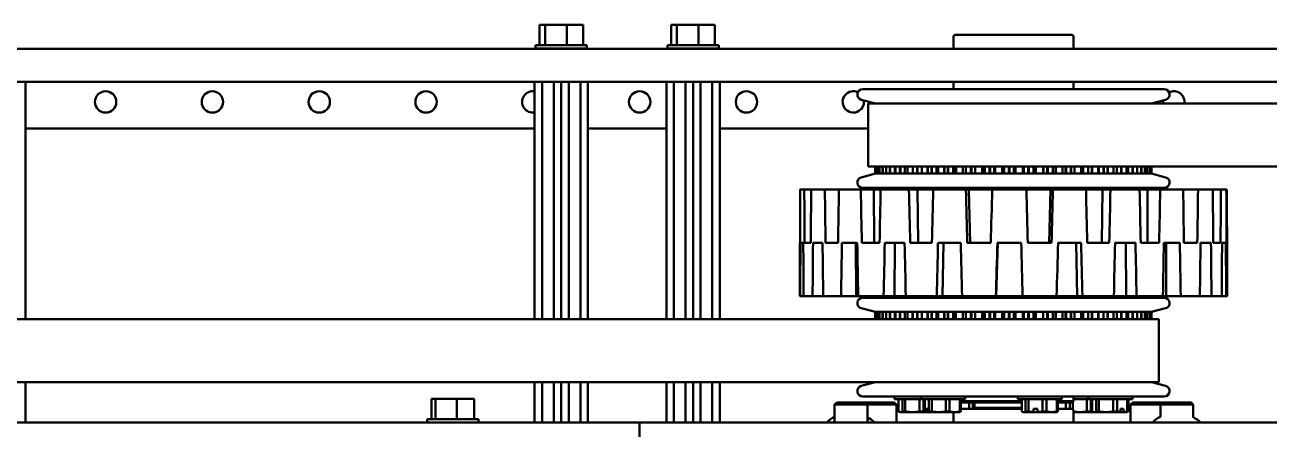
# Model space of a CAD drawing. Header units: inches. Extents: x 7.8 to 84, y 3.4 to 72.4.
# Drawn here: x 14.57 to 26.22, y 23.1 to 26.88 of the extents above; entities that cross this region are included whole.
import ezdxf

# ---------------------------------------------------------------- set-up
doc = ezdxf.new("R2010")
doc.units = ezdxf.units.IN
doc.header["$MEASUREMENT"] = 0
doc.layers.add('Visible (ANSI)', color=7, linetype='Continuous', lineweight=50)

msp = doc.modelspace()

# ---------------------------------------------------------------- linework, layer by layer
at = {"layer": 'Visible (ANSI)'}
for p, q in [((19.387, 26.881), (19.44, 26.881)), ((19.387, 26.691), (19.387, 26.881)), ((19.44, 26.881), (19.643, 26.881)), ((19.44, 26.691), (19.44, 26.881)), ((19.643, 26.881), (19.795, 26.881)), ((19.643, 26.691), (19.643, 26.881)), ((19.795, 26.691), (19.795, 26.881)), ((20.621, 26.881), (20.673, 26.881)), ((20.621, 26.691), (20.621, 26.881)), ((20.673, 26.881), (20.877, 26.881)), ((20.673, 26.691), (20.673, 26.881)), ((20.877, 26.881), (21.028, 26.881)), ((20.877, 26.691), (20.877, 26.881)), ((21.028, 26.691), (21.028, 26.881)), ((19.831, 26.691), (19.351, 26.691)), ((19.351, 26.661), (19.351, 26.691)), ((19.831, 26.661), (19.831, 26.691)), ((21.065, 26.691), (20.585, 26.691)), ((20.585, 26.661), (20.585, 26.691)), ((21.065, 26.661), (21.065, 26.691)), ((23.262, 26.656), (23.262, 26.769)), ((24.367, 26.789), (23.282, 26.789)), ((24.387, 26.656), (24.387, 26.769)), ((38.825, 26.656), (8.825, 26.656)), ((19.831, 26.661), (19.351, 26.661)), ((19.466, 26.656), (19.466, 26.661)), ((19.716, 26.656), (19.716, 26.661)), ((21.065, 26.661), (20.585, 26.661)), ((20.7, 26.656), (20.7, 26.661)), ((20.95, 26.656), (20.95, 26.661)), ((8.825, 26.349), (38.825, 26.349)), ((14.575, 24.129), (14.575, 26.349)), ((19.341, 24.129), (19.341, 26.349)), ((19.412, 24.129), (19.412, 26.349)), ((19.52, 24.129), (19.52, 26.349)), ((19.591, 24.129), (19.591, 26.349)), ((19.662, 24.129), (19.662, 26.349)), ((19.77, 24.129), (19.77, 26.349)), ((19.841, 24.129), (19.841, 26.349)), ((20.575, 24.129), (20.575, 26.349)), ((20.645, 24.129), (20.645, 26.349)), ((20.754, 24.129), (20.754, 26.349)), ((20.825, 24.129), (20.825, 26.349)), ((20.895, 24.129), (20.895, 26.349)), ((21.004, 24.129), (21.004, 26.349)), ((21.075, 24.129), (21.075, 26.349)), ((23.263, 26.349), (23.263, 26.279)), ((24.387, 26.349), (24.387, 26.279)), ((25.236, 26.279), (22.413, 26.279)), ((22.533, 26.146), (22.4, 26.181)), ((22.463, 26.146), (23.839, 26.146)), ((22.463, 25.555), (22.463, 26.146)), ((36.452, 26.146), (23.839, 26.146)), ((25.116, 26.146), (25.249, 26.181)), ((19.341, 25.911), (14.575, 25.911)), ((20.575, 25.911), (19.841, 25.911)), ((22.463, 25.911), (21.075, 25.911)), ((22.463, 25.555), (23.839, 25.555)), ((22.531, 25.555), (22.531, 25.49)), ((22.538, 25.555), (22.538, 25.49)), ((22.558, 25.555), (22.558, 25.49)), ((22.561, 25.555), (22.561, 25.49)), ((22.571, 25.555), (22.571, 25.49)), ((22.599, 25.555), (22.599, 25.49)), ((22.603, 25.555), (22.603, 25.49)), ((22.633, 25.555), (22.633, 25.49)), ((22.668, 25.555), (22.668, 25.49)), ((22.671, 25.555), (22.671, 25.49)), ((22.714, 25.555), (22.714, 25.49)), ((22.716, 25.555), (22.716, 25.49)), ((22.72, 25.555), (22.72, 25.49)), ((22.762, 25.555), (22.762, 25.49)), ((22.766, 25.555), (22.766, 25.49)), ((22.807, 25.555), (22.807, 25.49)), ((22.809, 25.555), (22.809, 25.49)), ((22.832, 25.555), (22.832, 25.49)), ((22.881, 25.555), (22.881, 25.49)), ((22.883, 25.555), (22.883, 25.49)), ((22.923, 25.555), (22.923, 25.49)), ((22.925, 25.555), (22.925, 25.49)), ((22.966, 25.555), (22.966, 25.49)), ((23.02, 25.555), (23.02, 25.49)), ((23.022, 25.555), (23.022, 25.49)), ((23.058, 25.555), (23.058, 25.49)), ((23.06, 25.555), (23.06, 25.49)), ((23.105, 25.555), (23.105, 25.49)), ((23.111, 25.555), (23.111, 25.49)), ((23.119, 25.555), (23.119, 25.49)), ((23.177, 25.555), (23.177, 25.49)), ((23.179, 25.555), (23.179, 25.49)), ((23.211, 25.555), (23.211, 25.49)), ((23.213, 25.555), (23.213, 25.49)), ((23.259, 25.555), (23.259, 25.49)), ((23.265, 25.555), (23.265, 25.49)), ((23.287, 25.555), (23.287, 25.49)), ((23.349, 25.555), (23.349, 25.49)), ((23.351, 25.555), (23.351, 25.49)), ((23.378, 25.555), (23.378, 25.49)), ((23.38, 25.555), (23.38, 25.49)), ((23.425, 25.555), (23.425, 25.49)), ((23.432, 25.555), (23.432, 25.49)), ((23.465, 25.555), (23.465, 25.49)), ((23.466, 25.555), (23.466, 25.49)), ((23.531, 25.555), (23.531, 25.49)), ((23.533, 25.555), (23.533, 25.49)), ((23.554, 25.555), (23.554, 25.49)), ((23.556, 25.555), (23.556, 25.49)), ((23.601, 25.555), (23.601, 25.49)), ((23.607, 25.555), (23.607, 25.49)), ((23.645, 25.555), (23.645, 25.49)), ((23.646, 25.555), (23.646, 25.49)), ((23.653, 25.555), (23.653, 25.49)), ((23.653, 25.555), (23.653, 25.49)), ((23.72, 25.555), (23.72, 25.49)), ((23.721, 25.555), (23.721, 25.49)), ((23.737, 25.555), (23.737, 25.49)), ((23.738, 25.555), (23.738, 25.49)), ((23.781, 25.555), (23.781, 25.49)), ((23.787, 25.555), (23.787, 25.49)), ((23.829, 25.555), (23.829, 25.49)), ((23.83, 25.555), (23.83, 25.49)), ((36.452, 25.555), (23.839, 25.555)), ((23.843, 25.555), (23.843, 25.49)), ((23.844, 25.555), (23.844, 25.49)), ((23.912, 25.555), (23.912, 25.49)), ((23.912, 25.555), (23.912, 25.49)), ((23.921, 25.555), (23.921, 25.49)), ((23.922, 25.555), (23.922, 25.49)), ((23.962, 25.555), (23.962, 25.49)), ((23.969, 25.555), (23.969, 25.49)), ((24.013, 25.555), (24.013, 25.49)), ((24.014, 25.555), (24.014, 25.49)), ((24.033, 25.555), (24.033, 25.49)), ((24.034, 25.555), (24.034, 25.49)), ((24.101, 25.555), (24.101, 25.49)), ((24.104, 25.555), (24.104, 25.49)), ((24.105, 25.555), (24.105, 25.49)), ((24.14, 25.555), (24.14, 25.49)), ((24.147, 25.555), (24.147, 25.49)), ((24.192, 25.555), (24.192, 25.49)), ((24.194, 25.555), (24.194, 25.49)), ((24.219, 25.555), (24.219, 25.49)), ((24.22, 25.555), (24.22, 25.49)), ((24.284, 25.555), (24.284, 25.49)), ((24.311, 25.555), (24.311, 25.49)), ((24.317, 25.555), (24.317, 25.49)), ((24.363, 25.555), (24.363, 25.49)), ((24.365, 25.555), (24.365, 25.49)), ((24.395, 25.555), (24.395, 25.49)), ((24.397, 25.555), (24.397, 25.49)), ((24.457, 25.555), (24.457, 25.49)), ((24.472, 25.555), (24.472, 25.49)), ((24.477, 25.555), (24.477, 25.49)), ((24.523, 25.555), (24.523, 25.49)), ((24.525, 25.555), (24.525, 25.49)), ((24.559, 25.555), (24.559, 25.49)), ((24.561, 25.555), (24.561, 25.49)), ((24.617, 25.555), (24.617, 25.49)), ((24.618, 25.555), (24.618, 25.49)), ((24.623, 25.555), (24.623, 25.49)), ((24.666, 25.555), (24.666, 25.49)), ((24.669, 25.555), (24.669, 25.49)), ((24.706, 25.555), (24.706, 25.49)), ((24.709, 25.555), (24.709, 25.49)), ((24.76, 25.555), (24.76, 25.49)), ((24.791, 25.555), (24.791, 25.49)), ((24.793, 25.555), (24.793, 25.49)), ((24.834, 25.555), (24.834, 25.49)), ((24.837, 25.555), (24.837, 25.49)), ((24.882, 25.555), (24.882, 25.49)), ((24.894, 25.555), (24.894, 25.49)), ((24.897, 25.555), (24.897, 25.49)), ((24.939, 25.555), (24.939, 25.49)), ((24.942, 25.555), (24.942, 25.49)), ((24.981, 25.555), (24.981, 25.49)), ((25.019, 25.555), (25.019, 25.49)), ((25.023, 25.555), (25.023, 25.49)), ((25.054, 25.555), (25.054, 25.49)), ((25.073, 25.555), (25.073, 25.49)), ((25.076, 25.555), (25.076, 25.49)), ((25.1, 25.555), (25.1, 25.49)), ((25.102, 25.555), (25.102, 25.49)), ((25.118, 25.555), (25.118, 25.49)), ((22.533, 25.49), (22.4, 25.454)), ((22.533, 25.49), (22.531, 25.49)), ((22.538, 25.49), (22.533, 25.49)), ((22.542, 25.49), (22.538, 25.49)), ((22.538, 25.49), (22.538, 25.49)), ((22.545, 25.49), (22.542, 25.49)), ((22.571, 25.49), (22.545, 25.49)), ((22.572, 25.49), (22.571, 25.49)), ((22.581, 25.49), (22.572, 25.49)), ((22.586, 25.49), (22.581, 25.49)), ((22.633, 25.49), (22.586, 25.49)), ((22.634, 25.49), (22.633, 25.49)), ((22.648, 25.49), (22.634, 25.49)), ((22.654, 25.49), (22.648, 25.49)), ((22.72, 25.49), (22.654, 25.49)), ((22.723, 25.49), (22.72, 25.49)), ((22.742, 25.49), (22.723, 25.49)), ((22.748, 25.49), (22.742, 25.49)), ((22.832, 25.49), (22.748, 25.49)), ((22.836, 25.49), (22.832, 25.49)), ((22.859, 25.49), (22.836, 25.49)), ((22.867, 25.49), (22.859, 25.49)), ((22.967, 25.49), (22.867, 25.49)), ((22.971, 25.49), (22.967, 25.49)), ((22.998, 25.49), (22.971, 25.49)), ((23.006, 25.49), (22.998, 25.49)), ((23.12, 25.49), (23.006, 25.49)), ((23.126, 25.49), (23.12, 25.49)), ((23.156, 25.49), (23.126, 25.49)), ((23.164, 25.49), (23.156, 25.49)), ((23.289, 25.49), (23.164, 25.49)), ((23.296, 25.49), (23.289, 25.49)), ((23.329, 25.49), (23.296, 25.49)), ((23.337, 25.49), (23.329, 25.49)), ((23.47, 25.49), (23.337, 25.49)), ((23.478, 25.49), (23.47, 25.49)), ((23.512, 25.49), (23.478, 25.49)), ((23.521, 25.49), (23.512, 25.49)), ((23.659, 25.49), (23.521, 25.49)), ((23.667, 25.49), (23.659, 25.49)), ((23.703, 25.49), (23.667, 25.49)), ((23.711, 25.49), (23.703, 25.49)), ((23.852, 25.49), (23.711, 25.49)), ((23.86, 25.49), (23.852, 25.49)), ((23.896, 25.49), (23.86, 25.49)), ((23.904, 25.49), (23.896, 25.49)), ((24.044, 25.49), (23.904, 25.49)), ((24.053, 25.49), (24.044, 25.49)), ((24.088, 25.49), (24.053, 25.49)), ((24.095, 25.49), (24.088, 25.49)), ((24.231, 25.49), (24.095, 25.49)), ((24.24, 25.49), (24.231, 25.49)), ((24.274, 25.49), (24.24, 25.49)), ((24.281, 25.49), (24.274, 25.49)), ((24.41, 25.49), (24.281, 25.49)), ((24.418, 25.49), (24.41, 25.49)), ((24.449, 25.49), (24.418, 25.49)), ((24.456, 25.49), (24.449, 25.49)), ((24.575, 25.49), (24.456, 25.49)), ((24.583, 25.49), (24.575, 25.49)), ((24.611, 25.49), (24.583, 25.49)), ((24.616, 25.49), (24.611, 25.49)), ((24.723, 25.49), (24.616, 25.49)), ((24.73, 25.49), (24.723, 25.49)), ((24.756, 25.49), (24.73, 25.49)), ((24.76, 25.49), (24.756, 25.49)), ((24.851, 25.49), (24.76, 25.49)), ((24.858, 25.49), (24.851, 25.49)), ((24.879, 25.49), (24.858, 25.49)), ((24.882, 25.49), (24.879, 25.49)), ((24.956, 25.49), (24.882, 25.49)), ((24.962, 25.49), (24.956, 25.49)), ((24.979, 25.49), (24.962, 25.49)), ((24.981, 25.49), (24.979, 25.49)), ((25.036, 25.49), (24.981, 25.49)), ((25.041, 25.49), (25.036, 25.49)), ((25.053, 25.49), (25.041, 25.49)), ((25.054, 25.49), (25.053, 25.49)), ((25.089, 25.49), (25.054, 25.49)), ((25.093, 25.49), (25.089, 25.49)), ((25.1, 25.49), (25.093, 25.49)), ((25.114, 25.49), (25.1, 25.49)), ((25.1, 25.49), (25.1, 25.49)), ((25.117, 25.49), (25.114, 25.49)), ((25.116, 25.49), (25.249, 25.454)), ((25.118, 25.49), (25.117, 25.49)), ((25.118, 25.49), (25.118, 25.49)), ((21.866, 25.342), (21.826, 25.342)), ((21.866, 25.342), (21.931, 25.342)), ((22.059, 25.342), (21.931, 25.342)), ((22.059, 25.342), (22.19, 25.342)), ((22.395, 25.342), (22.19, 25.342)), ((22.395, 25.342), (22.518, 25.342)), ((22.413, 25.356), (25.236, 25.356)), ((22.518, 25.342), (22.581, 25.342)), ((22.518, 25.342), (22.519, 24.842)), ((22.847, 25.342), (22.581, 25.342)), ((22.847, 25.342), (22.927, 25.342)), ((22.927, 25.342), (23.072, 25.342)), ((22.927, 25.342), (22.933, 24.842)), ((23.378, 25.342), (23.072, 25.342)), ((23.378, 25.342), (23.408, 25.342)), ((23.408, 25.342), (23.625, 25.342)), ((23.408, 25.342), (23.419, 24.842)), ((23.545, 25.342), (23.545, 25.356)), ((23.623, 25.342), (23.623, 25.356)), ((23.945, 25.342), (23.625, 25.342)), ((23.903, 25.342), (23.903, 25.356)), ((23.945, 25.342), (24.171, 25.342)), ((24.104, 25.342), (24.104, 25.356)), ((24.171, 25.342), (24.16, 24.842)), ((24.171, 25.342), (24.194, 25.342)), ((24.503, 25.342), (24.194, 25.342)), ((24.503, 25.342), (24.659, 25.342)), ((24.659, 25.342), (24.653, 24.842)), ((24.659, 25.342), (24.732, 25.342)), ((25.006, 25.342), (24.732, 25.342)), ((25.006, 25.342), (25.08, 25.342)), ((25.08, 25.342), (25.079, 24.842)), ((25.08, 25.342), (25.198, 25.342)), ((25.412, 25.342), (25.198, 25.342)), ((25.412, 25.342), (25.552, 25.342)), ((25.691, 25.342), (25.552, 25.342)), ((25.691, 25.342), (25.766, 25.342)), ((25.818, 25.342), (25.766, 25.342)), ((25.818, 25.342), (25.823, 25.342)), ((21.826, 24.842), (21.825, 24.842)), ((21.825, 24.342), (21.825, 24.842)), ((21.829, 24.842), (21.857, 24.842)), ((21.927, 24.842), (21.868, 24.842)), ((21.948, 24.842), (22.037, 24.842)), ((22.182, 24.842), (22.065, 24.842)), ((22.218, 24.842), (22.361, 24.842)), ((22.352, 24.342), (22.35, 24.842)), ((22.57, 24.842), (22.404, 24.842)), ((22.619, 24.842), (22.805, 24.842)), ((22.711, 24.342), (22.714, 24.842)), ((23.06, 24.842), (22.858, 24.842)), ((23.118, 24.842), (23.331, 24.842)), ((23.16, 24.342), (23.169, 24.842)), ((23.612, 24.842), (23.391, 24.842)), ((23.664, 24.342), (23.677, 24.842)), ((23.673, 24.842), (23.897, 24.842)), ((24.181, 24.842), (23.959, 24.842)), ((24.241, 24.842), (24.457, 24.842)), ((24.421, 24.342), (24.412, 24.842)), ((24.721, 24.842), (24.515, 24.842)), ((24.775, 24.842), (24.966, 24.842)), ((24.881, 24.342), (24.876, 24.842)), ((25.188, 24.842), (25.016, 24.842)), ((25.233, 24.842), (25.382, 24.842)), ((25.254, 24.342), (25.255, 24.842)), ((25.545, 24.842), (25.42, 24.842)), ((25.576, 24.842), (25.673, 24.842)), ((25.763, 24.842), (25.695, 24.842)), ((25.777, 24.842), (25.813, 24.842)), ((25.825, 24.842), (25.819, 24.842)), ((25.825, 24.342), (25.825, 24.842)), ((21.828, 24.342), (21.825, 24.342)), ((21.859, 24.342), (21.828, 24.342)), ((21.943, 24.342), (21.859, 24.342)), ((22.042, 24.342), (21.943, 24.342)), ((22.211, 24.342), (22.042, 24.342)), ((22.352, 24.342), (22.211, 24.342)), ((22.37, 24.342), (22.352, 24.342)), ((22.609, 24.342), (22.37, 24.342)), ((22.533, 24.195), (22.4, 24.23)), ((25.236, 24.328), (22.413, 24.328)), ((22.711, 24.342), (22.609, 24.342)), ((22.816, 24.342), (22.711, 24.342)), ((23.105, 24.342), (22.816, 24.342)), ((22.834, 24.328), (22.833, 24.342)), ((22.986, 24.328), (22.986, 24.342)), ((23.16, 24.342), (23.105, 24.342)), ((23.344, 24.342), (23.16, 24.342)), ((23.66, 24.342), (23.344, 24.342)), ((23.664, 24.342), (23.66, 24.342)), ((23.91, 24.342), (23.664, 24.342)), ((24.228, 24.342), (23.91, 24.342)), ((24.421, 24.342), (24.228, 24.342)), ((24.47, 24.342), (24.421, 24.342)), ((24.764, 24.342), (24.47, 24.342)), ((24.881, 24.342), (24.764, 24.342)), ((24.977, 24.342), (24.881, 24.342)), ((25.223, 24.342), (24.977, 24.342)), ((25.116, 24.195), (25.249, 24.23)), ((25.254, 24.342), (25.223, 24.342)), ((25.391, 24.342), (25.254, 24.342)), ((25.569, 24.342), (25.391, 24.342)), ((25.678, 24.342), (25.569, 24.342)), ((25.774, 24.342), (25.678, 24.342)), ((25.815, 24.342), (25.774, 24.342)), ((25.825, 24.342), (25.815, 24.342)), ((11.197, 24.129), (23.81, 24.129)), ((22.531, 24.195), (22.533, 24.195)), ((22.531, 24.129), (22.531, 24.195)), ((22.533, 24.195), (22.538, 24.195)), ((22.538, 24.195), (22.538, 24.195)), ((22.538, 24.195), (22.542, 24.195)), ((22.538, 24.129), (22.538, 24.195)), ((22.542, 24.195), (22.545, 24.195)), ((22.545, 24.195), (22.571, 24.195)), ((22.558, 24.129), (22.558, 24.195)), ((22.561, 24.129), (22.561, 24.195)), ((22.571, 24.195), (22.572, 24.195)), ((22.571, 24.129), (22.571, 24.195)), ((22.572, 24.195), (22.581, 24.195)), ((22.581, 24.195), (22.586, 24.195)), ((22.586, 24.195), (22.633, 24.195)), ((22.599, 24.129), (22.599, 24.195)), ((22.603, 24.129), (22.603, 24.195)), ((22.633, 24.195), (22.634, 24.195)), ((22.633, 24.129), (22.633, 24.195)), ((22.634, 24.195), (22.648, 24.195)), ((22.648, 24.195), (22.654, 24.195)), ((22.654, 24.195), (22.72, 24.195)), ((22.668, 24.129), (22.668, 24.195)), ((22.671, 24.129), (22.671, 24.195)), ((22.714, 24.129), (22.714, 24.195)), ((22.716, 24.129), (22.716, 24.195)), ((22.72, 24.195), (22.722, 24.195)), ((22.72, 24.129), (22.72, 24.195)), ((22.722, 24.195), (22.742, 24.195)), ((22.742, 24.195), (22.748, 24.195)), ((22.748, 24.195), (22.832, 24.195)), ((22.762, 24.129), (22.762, 24.195)), ((22.765, 24.129), (22.765, 24.195)), ((22.807, 24.129), (22.807, 24.195)), ((22.809, 24.129), (22.809, 24.195)), ((22.832, 24.195), (22.836, 24.195)), ((22.832, 24.129), (22.832, 24.195)), ((22.836, 24.195), (22.859, 24.195)), ((22.859, 24.195), (22.866, 24.195)), ((22.866, 24.195), (22.967, 24.195)), ((22.88, 24.129), (22.88, 24.195)), ((22.883, 24.129), (22.883, 24.195)), ((22.922, 24.129), (22.922, 24.195)), ((22.925, 24.129), (22.925, 24.195)), ((22.966, 24.129), (22.966, 24.195)), ((22.967, 24.195), (22.971, 24.195)), ((22.971, 24.195), (22.998, 24.195)), ((22.998, 24.195), (23.006, 24.195)), ((23.006, 24.195), (23.12, 24.195)), ((23.02, 24.129), (23.02, 24.195)), ((23.022, 24.129), (23.022, 24.195)), ((23.058, 24.129), (23.058, 24.195)), ((23.06, 24.129), (23.06, 24.195)), ((23.105, 24.129), (23.105, 24.195)), ((23.11, 24.129), (23.11, 24.195)), ((23.119, 24.129), (23.119, 24.195)), ((23.12, 24.195), (23.126, 24.195)), ((23.126, 24.195), (23.156, 24.195)), ((23.156, 24.195), (23.164, 24.195)), ((23.164, 24.195), (23.289, 24.195)), ((23.177, 24.129), (23.177, 24.195)), ((23.179, 24.129), (23.179, 24.195)), ((23.211, 24.129), (23.211, 24.195)), ((23.213, 24.129), (23.213, 24.195)), ((23.259, 24.129), (23.259, 24.195)), ((23.265, 24.129), (23.265, 24.195)), ((23.286, 24.129), (23.286, 24.195)), ((23.289, 24.195), (23.296, 24.195)), ((23.296, 24.195), (23.328, 24.195)), ((23.328, 24.195), (23.337, 24.195)), ((23.337, 24.195), (23.47, 24.195)), ((23.349, 24.129), (23.349, 24.195)), ((23.351, 24.129), (23.351, 24.195)), ((23.377, 24.129), (23.377, 24.195)), ((23.379, 24.129), (23.379, 24.195)), ((23.425, 24.129), (23.425, 24.195)), ((23.431, 24.129), (23.431, 24.195)), ((23.465, 24.129), (23.465, 24.195)), ((23.466, 24.129), (23.466, 24.195)), ((23.47, 24.195), (23.478, 24.195)), ((23.478, 24.195), (23.512, 24.195)), ((23.512, 24.195), (23.521, 24.195)), ((23.521, 24.195), (23.659, 24.195)), ((23.531, 24.129), (23.531, 24.195)), ((23.532, 24.129), (23.532, 24.195)), ((23.554, 24.129), (23.554, 24.195)), ((23.556, 24.129), (23.556, 24.195)), ((23.6, 24.129), (23.6, 24.195)), ((23.607, 24.129), (23.607, 24.195)), ((23.645, 24.129), (23.645, 24.195)), ((23.646, 24.129), (23.646, 24.195)), ((23.653, 24.129), (23.653, 24.195)), ((23.653, 24.129), (23.653, 24.195)), ((23.659, 24.195), (23.667, 24.195)), ((23.667, 24.195), (23.703, 24.195)), ((23.703, 24.195), (23.711, 24.195)), ((23.711, 24.195), (23.852, 24.195)), ((23.72, 24.129), (23.72, 24.195)), ((23.721, 24.129), (23.721, 24.195)), ((23.736, 24.129), (23.736, 24.195)), ((23.738, 24.129), (23.738, 24.195)), ((23.781, 24.129), (23.781, 24.195)), ((23.787, 24.129), (23.787, 24.195)), ((25.186, 24.129), (23.81, 24.129)), ((23.829, 24.129), (23.829, 24.195)), ((23.83, 24.129), (23.83, 24.195)), ((23.843, 24.129), (23.843, 24.195)), ((23.844, 24.129), (23.844, 24.195)), ((23.852, 24.195), (23.86, 24.195)), ((23.86, 24.195), (23.896, 24.195)), ((23.896, 24.195), (23.904, 24.195)), ((23.904, 24.195), (24.044, 24.195)), ((23.911, 24.129), (23.911, 24.195)), ((23.912, 24.129), (23.912, 24.195)), ((23.921, 24.129), (23.921, 24.195)), ((23.922, 24.129), (23.922, 24.195)), ((23.962, 24.129), (23.962, 24.195)), ((23.969, 24.129), (23.969, 24.195)), ((24.012, 24.129), (24.012, 24.195)), ((24.014, 24.129), (24.014, 24.195)), ((24.033, 24.129), (24.033, 24.195)), ((24.034, 24.129), (24.034, 24.195)), ((24.044, 24.195), (24.053, 24.195)), ((24.053, 24.195), (24.088, 24.195)), ((24.088, 24.195), (24.095, 24.195)), ((24.095, 24.195), (24.231, 24.195)), ((24.101, 24.129), (24.101, 24.195)), ((24.103, 24.129), (24.103, 24.195)), ((24.104, 24.129), (24.104, 24.195)), ((24.14, 24.129), (24.14, 24.195)), ((24.147, 24.129), (24.147, 24.195)), ((24.192, 24.129), (24.192, 24.195)), ((24.194, 24.129), (24.194, 24.195)), ((24.218, 24.129), (24.218, 24.195)), ((24.22, 24.129), (24.22, 24.195)), ((24.231, 24.195), (24.24, 24.195)), ((24.24, 24.195), (24.273, 24.195)), ((24.273, 24.195), (24.28, 24.195)), ((24.28, 24.195), (24.409, 24.195)), ((24.284, 24.129), (24.284, 24.195)), ((24.311, 24.129), (24.311, 24.195)), ((24.317, 24.129), (24.317, 24.195)), ((24.363, 24.129), (24.363, 24.195)), ((24.365, 24.129), (24.365, 24.195)), ((24.395, 24.129), (24.395, 24.195)), ((24.397, 24.129), (24.397, 24.195)), ((24.409, 24.195), (24.418, 24.195)), ((24.418, 24.195), (24.449, 24.195)), ((24.449, 24.195), (24.455, 24.195)), ((24.455, 24.195), (24.574, 24.195)), ((24.457, 24.129), (24.457, 24.195)), ((24.472, 24.129), (24.472, 24.195)), ((24.477, 24.129), (24.477, 24.195)), ((24.523, 24.129), (24.523, 24.195)), ((24.525, 24.129), (24.525, 24.195)), ((24.559, 24.129), (24.559, 24.195)), ((24.561, 24.129), (24.561, 24.195)), ((24.574, 24.195), (24.583, 24.195)), ((24.583, 24.195), (24.611, 24.195)), ((24.611, 24.195), (24.616, 24.195)), ((24.616, 24.195), (24.723, 24.195)), ((24.617, 24.129), (24.617, 24.195)), ((24.617, 24.129), (24.617, 24.195)), ((24.622, 24.129), (24.622, 24.195)), ((24.666, 24.129), (24.666, 24.195)), ((24.668, 24.129), (24.668, 24.195)), ((24.706, 24.129), (24.706, 24.195)), ((24.709, 24.129), (24.709, 24.195)), ((24.723, 24.195), (24.73, 24.195)), ((24.73, 24.195), (24.755, 24.195)), ((24.755, 24.195), (24.759, 24.195)), ((24.759, 24.195), (24.851, 24.195)), ((24.76, 24.129), (24.76, 24.195)), ((24.791, 24.129), (24.791, 24.195)), ((24.793, 24.129), (24.793, 24.195)), ((24.834, 24.129), (24.834, 24.195)), ((24.837, 24.129), (24.837, 24.195)), ((24.851, 24.195), (24.858, 24.195)), ((24.858, 24.195), (24.879, 24.195)), ((24.879, 24.195), (24.882, 24.195)), ((24.882, 24.195), (24.956, 24.195)), ((24.882, 24.129), (24.882, 24.195)), ((24.894, 24.129), (24.894, 24.195)), ((24.897, 24.129), (24.897, 24.195)), ((24.939, 24.129), (24.939, 24.195)), ((24.942, 24.129), (24.942, 24.195)), ((24.956, 24.195), (24.962, 24.195)), ((24.962, 24.195), (24.979, 24.195)), ((24.979, 24.195), (24.981, 24.195)), ((24.981, 24.195), (25.036, 24.195)), ((24.981, 24.129), (24.981, 24.195)), ((25.019, 24.129), (25.019, 24.195)), ((25.023, 24.129), (25.023, 24.195)), ((25.036, 24.195), (25.041, 24.195)), ((25.041, 24.195), (25.053, 24.195)), ((25.053, 24.195), (25.054, 24.195)), ((25.054, 24.195), (25.089, 24.195)), ((25.054, 24.129), (25.054, 24.195)), ((25.073, 24.129), (25.073, 24.195)), ((25.076, 24.129), (25.076, 24.195)), ((25.089, 24.195), (25.093, 24.195)), ((25.093, 24.195), (25.1, 24.195)), ((25.1, 24.195), (25.114, 24.195)), ((25.1, 24.195), (25.1, 24.195)), ((25.1, 24.129), (25.1, 24.195)), ((25.102, 24.129), (25.102, 24.195)), ((25.114, 24.195), (25.117, 24.195)), ((25.117, 24.195), (25.118, 24.195)), ((25.118, 24.195), (25.118, 24.195)), ((25.118, 24.129), (25.118, 24.195)), ((25.186, 24.129), (25.186, 23.539)), ((11.695, 23.539), (23.81, 23.539)), ((14.575, 23.161), (14.575, 23.539)), ((19.341, 23.161), (19.341, 23.539)), ((19.412, 23.161), (19.412, 23.539)), ((19.52, 23.161), (19.52, 23.539)), ((19.591, 23.161), (19.591, 23.539)), ((19.662, 23.161), (19.662, 23.539)), ((19.77, 23.161), (19.77, 23.539)), ((19.841, 23.161), (19.841, 23.539)), ((20.575, 23.161), (20.575, 23.539)), ((20.645, 23.161), (20.645, 23.539)), ((20.754, 23.161), (20.754, 23.539)), ((20.825, 23.161), (20.825, 23.539)), ((20.895, 23.161), (20.895, 23.539)), ((21.004, 23.161), (21.004, 23.539)), ((21.075, 23.161), (21.075, 23.539)), ((22.533, 23.539), (22.4, 23.503)), ((25.186, 23.539), (23.81, 23.539)), ((25.116, 23.539), (25.249, 23.503)), ((18.375, 23.381), (18.414, 23.381)), ((18.375, 23.191), (18.375, 23.381)), ((18.414, 23.381), (18.614, 23.381)), ((18.414, 23.191), (18.414, 23.381)), ((18.614, 23.381), (18.775, 23.381)), ((18.614, 23.191), (18.614, 23.381)), ((18.775, 23.191), (18.775, 23.381)), ((22.17, 23.349), (22.15, 23.329)), ((22.15, 23.329), (22.458, 23.329)), ((22.15, 23.161), (22.15, 23.329)), ((22.438, 23.349), (22.17, 23.349)), ((22.413, 23.405), (25.236, 23.405)), ((22.438, 23.349), (22.458, 23.329)), ((22.441, 23.349), (22.439, 23.348)), ((22.709, 23.349), (22.441, 23.349)), ((22.458, 23.161), (22.458, 23.329)), ((22.458, 23.329), (22.729, 23.329)), ((22.709, 23.349), (22.729, 23.329)), ((22.711, 23.378), (22.711, 23.405)), ((22.957, 23.378), (22.711, 23.378)), ((22.729, 23.161), (22.729, 23.329)), ((22.749, 23.378), (22.749, 23.264)), ((22.785, 23.264), (22.785, 23.378)), ((22.812, 23.378), (22.812, 23.264)), ((22.944, 23.264), (22.944, 23.378)), ((22.957, 23.378), (22.957, 23.405)), ((23.371, 23.378), (22.957, 23.378)), ((22.981, 23.378), (22.981, 23.264)), ((22.996, 23.378), (22.996, 23.264)), ((23.031, 23.264), (23.031, 23.378)), ((23.059, 23.378), (23.059, 23.264)), ((23.19, 23.264), (23.19, 23.378)), ((23.227, 23.378), (23.227, 23.264)), ((23.323, 23.264), (23.323, 23.378)), ((23.333, 23.378), (23.333, 23.264)), ((23.902, 23.359), (23.333, 23.359)), ((23.333, 23.349), (23.902, 23.349)), ((23.371, 23.378), (23.371, 23.405)), ((23.41, 23.349), (23.41, 23.289)), ((23.445, 23.289), (23.445, 23.349)), ((23.461, 23.299), (23.461, 23.349)), ((23.902, 23.299), (23.461, 23.299)), ((23.471, 23.289), (23.461, 23.299)), ((23.864, 23.378), (23.864, 23.405)), ((24.278, 23.378), (23.864, 23.378)), ((23.902, 23.378), (23.902, 23.264)), ((23.938, 23.264), (23.938, 23.378)), ((23.965, 23.378), (23.965, 23.264)), ((24.097, 23.264), (24.097, 23.378)), ((24.134, 23.378), (24.134, 23.264)), ((24.23, 23.264), (24.23, 23.378)), ((24.24, 23.378), (24.24, 23.264)), ((24.387, 23.359), (24.24, 23.359)), ((24.24, 23.349), (24.377, 23.349)), ((24.278, 23.378), (24.278, 23.405)), ((24.316, 23.349), (24.316, 23.289)), ((24.352, 23.289), (24.352, 23.349)), ((24.377, 23.349), (24.387, 23.359)), ((24.379, 23.351), (24.379, 23.285)), ((24.387, 23.405), (24.387, 23.359)), ((24.524, 23.378), (24.387, 23.378)), ((24.511, 23.264), (24.511, 23.378)), ((24.524, 23.378), (24.524, 23.405)), ((24.938, 23.378), (24.524, 23.378)), ((24.548, 23.378), (24.548, 23.264)), ((24.562, 23.378), (24.562, 23.264)), ((24.598, 23.264), (24.598, 23.378)), ((24.625, 23.378), (24.625, 23.264)), ((24.757, 23.264), (24.757, 23.378)), ((24.794, 23.378), (24.794, 23.264)), ((24.89, 23.264), (24.89, 23.378)), ((24.9, 23.378), (24.9, 23.264)), ((24.941, 23.349), (24.921, 23.329)), ((24.921, 23.329), (25.2, 23.329)), ((24.921, 23.161), (24.921, 23.329)), ((24.938, 23.378), (24.938, 23.405)), ((25.209, 23.349), (24.941, 23.349)), ((25.22, 23.349), (25.2, 23.329)), ((25.2, 23.329), (25.508, 23.329)), ((25.2, 23.214), (25.2, 23.329)), ((25.209, 23.349), (25.214, 23.344)), ((25.488, 23.349), (25.22, 23.349)), ((25.488, 23.349), (25.508, 23.329)), ((25.508, 23.209), (25.508, 23.329)), ((18.815, 23.191), (18.335, 23.191)), ((18.335, 23.161), (18.335, 23.191)), ((18.815, 23.161), (18.815, 23.191)), ((22.762, 23.258), (22.756, 23.26)), ((22.767, 23.258), (22.762, 23.258)), ((22.878, 23.258), (22.767, 23.258)), ((22.812, 23.264), (22.785, 23.264)), ((23.008, 23.258), (22.878, 23.258)), ((22.981, 23.264), (22.944, 23.264)), ((23.008, 23.258), (23.002, 23.26)), ((23.008, 23.288), (23.008, 23.258)), ((23.019, 23.288), (23.008, 23.288)), ((23.01, 23.258), (23.008, 23.258)), ((23.01, 23.258), (23.008, 23.258)), ((23.01, 23.258), (23.02, 23.258)), ((23.019, 23.288), (23.019, 23.258)), ((23.019, 23.258), (23.02, 23.258)), ((23.124, 23.258), (23.02, 23.258)), ((23.059, 23.264), (23.031, 23.264)), ((23.275, 23.258), (23.124, 23.258)), ((23.227, 23.264), (23.19, 23.264)), ((23.262, 23.161), (23.262, 23.258)), ((23.321, 23.258), (23.275, 23.258)), ((23.321, 23.258), (23.326, 23.26)), ((23.333, 23.264), (23.323, 23.264)), ((23.902, 23.289), (23.333, 23.289)), ((23.915, 23.258), (23.909, 23.26)), ((23.92, 23.258), (23.915, 23.258)), ((24.012, 23.258), (23.92, 23.258)), ((23.965, 23.264), (23.938, 23.264)), ((24.012, 23.288), (24.012, 23.258)), ((24.05, 23.288), (24.012, 23.288)), ((24.012, 23.258), (24.05, 23.258)), ((24.012, 23.258), (24.012, 23.258)), ((24.05, 23.288), (24.05, 23.258)), ((24.182, 23.258), (24.05, 23.258)), ((24.05, 23.258), (24.05, 23.258)), ((24.134, 23.264), (24.097, 23.264)), ((24.227, 23.258), (24.182, 23.258)), ((24.227, 23.258), (24.233, 23.26)), ((24.24, 23.264), (24.23, 23.264)), ((24.367, 23.289), (24.24, 23.289)), ((24.387, 23.161), (24.387, 23.269)), ((24.445, 23.258), (24.387, 23.258)), ((24.575, 23.258), (24.445, 23.258)), ((24.548, 23.264), (24.511, 23.264)), ((24.575, 23.258), (24.569, 23.26)), ((24.58, 23.258), (24.575, 23.258)), ((24.691, 23.258), (24.58, 23.258)), ((24.625, 23.264), (24.598, 23.264)), ((24.827, 23.258), (24.691, 23.258)), ((24.794, 23.264), (24.757, 23.264)), ((24.827, 23.258), (24.855, 23.258)), ((24.827, 23.258), (24.828, 23.258)), ((24.828, 23.288), (24.828, 23.258)), ((24.856, 23.288), (24.828, 23.288)), ((24.887, 23.258), (24.855, 23.258)), ((24.856, 23.258), (24.855, 23.258)), ((24.856, 23.288), (24.856, 23.258)), ((24.887, 23.258), (24.893, 23.26)), ((24.9, 23.264), (24.89, 23.264)), ((20.325, 23.161), (9.595, 23.161)), ((20.325, 23.161), (20.761, 23.161)), ((20.325, 23.161), (20.325, 22.974)), ((20.761, 23.161), (20.862, 23.161)), ((20.862, 23.161), (21.514, 23.161)), ((21.615, 23.161), (21.514, 23.161)), ((26.034, 23.161), (21.615, 23.161)), ((26.034, 23.161), (26.135, 23.161)), ((26.787, 23.161), (26.135, 23.161))]:
    msp.add_line(p, q, dxfattribs=at)
for centre in [(15.325, 26.161), (16.325, 26.161), (17.325, 26.161), (18.325, 26.161), (20.325, 26.161), (21.325, 26.161)]:
    msp.add_circle(centre, 0.1, dxfattribs=at)
for centre, radius, start, end in [((23.282, 26.769), 0.02, 90, 180), ((24.367, 26.769), 0.02, 0, 90), ((19.325, 26.161), 0.1, 80.3638, 279.6362), ((22.325, 26.161), 0.1, 63.9782, 7.7421), ((22.413, 26.229), 0.05, 90, 255), ((25.236, 26.229), 0.05, 285, 90), ((25.325, 26.161), 0.1, 350.8511, 116.0466), ((25.325, 26.161), 0.1, 172.2502, 189.1489), ((22.413, 25.406), 0.05, 105, 270), ((25.236, 25.406), 0.05, 270, 75), ((22.413, 24.278), 0.05, 90, 255), ((22.709, 24.311), 0.0312, 34.3527, 90), ((24.941, 24.311), 0.0312, 90, 145.6473), ((25.236, 24.278), 0.05, 285, 90), ((22.413, 23.455), 0.05, 105, 270), ((25.236, 23.455), 0.05, 270, 75), ((22.3, 22.921), 0.329, 117.0227, 132.9041), ((22.3, 22.921), 0.329, 47.0959, 61.1874), ((24.367, 23.269), 0.02, 0, 90), ((25.35, 22.921), 0.329, 117.0232, 132.9041), ((25.35, 22.921), 0.329, 47.0959, 61.1879)]:
    msp.add_arc(centre, radius, start, end, dxfattribs=at)
for centre, major_axis, ratio, start_param, end_param in [((23.825, 20.568), (-0.04, 76.378), 0.026181, 1.508241, 1.514799), ((23.825, 20.569), (-0.526, 76.377), 0.025265, 1.508082, 1.51464), ((23.824, 20.569), (0.526, 76.376), 0.025264, 1.50843, 1.514988), ((23.825, 20.568), (-1.048, 76.378), 0.0223, 1.507949, 1.514507), ((23.825, 20.569), (1.048, 76.377), 0.0223, 1.508562, 1.51512), ((23.825, 20.568), (-1.486, 76.379), 0.017529, 1.507913, 1.514471), ((23.825, 20.568), (1.486, 76.38), 0.01753, 1.508594, 1.515152), ((23.824, 20.569), (-1.803, 76.375), 0.01134, 1.507989, 1.514547), ((23.825, 20.569), (1.803, 76.376), 0.01134, 1.508524, 1.515082), ((23.825, 20.569), (-1.974, 76.375), 0.004235, 1.508148, 1.514706), ((23.825, 20.569), (1.974, 76.376), 0.004235, 1.508365, 1.514923), ((23.825, 20.568), (-1.985, 76.379), 0.003212, 4.76829, 4.774848), ((23.825, 20.568), (1.985, 76.38), 0.003212, 4.768458, 4.775015), ((23.825, 20.569), (-1.835, 76.376), 0.0104, 4.768121, 4.774679), ((23.825, 20.569), (1.835, 76.373), 0.010399, 4.768619, 4.775177), ((23.824, 20.568), (-1.538, 76.382), 0.016748, 4.768038, 4.774596), ((23.825, 20.568), (1.538, 76.378), 0.016747, 4.768709, 4.775267), ((23.825, 20.569), (-1.115, 76.374), 0.02174, 4.768052, 4.77461), ((23.825, 20.569), (1.115, 76.377), 0.021741, 4.768689, 4.775247), ((23.824, 20.568), (-0.602, 76.379), 0.024974, 4.768177, 4.774735), ((23.825, 20.569), (0.602, 76.375), 0.024973, 4.768567, 4.775125), ((23.824, 20.568), (-0.04, 76.378), 0.026181, 4.768359, 4.774917), ((23.825, 20.569), (0.04, 76.376), 0.026181, 4.768385, 4.774943), ((23.825, 29.116), (0.246, 76.376), 0.025987, 1.626862, 1.63342), ((23.825, 29.116), (-0.246, 76.378), 0.025988, 1.626697, 1.633254), ((23.825, 29.116), (0.795, 76.376), 0.024027, 1.627029, 1.633587), ((23.825, 29.116), (-0.795, 76.378), 0.024027, 1.62653, 1.633088), ((23.825, 29.116), (1.28, 76.377), 0.020119, 1.627117, 1.633675), ((23.825, 29.116), (-1.28, 76.379), 0.020119, 1.626443, 1.633001), ((23.825, 29.116), (1.661, 76.376), 0.014582, 1.627096, 1.633654), ((23.825, 29.116), (-1.661, 76.378), 0.014583, 1.626463, 1.63302), ((23.825, 29.116), (1.908, 76.376), 0.007867, 1.626975, 1.633533), ((23.825, 29.116), (-1.908, 76.379), 0.007867, 1.626584, 1.633142), ((23.825, 29.116), (2, 76.376), 0.000517, 1.626792, 1.63335), ((23.825, 29.115), (-2, 76.375), 0.000517, 1.626764, 1.633322), ((23.825, 29.115), (1.93, 76.375), 0.006875, 4.650023, 4.656581), ((23.825, 29.115), (-1.93, 76.375), 0.006875, 4.649676, 4.656234), ((23.825, 29.115), (1.704, 76.373), 0.013712, 4.650157, 4.656715), ((23.825, 29.116), (-1.704, 76.376), 0.013713, 4.649543, 4.656101), ((23.825, 29.115), (1.34, 76.374), 0.019441, 4.650191, 4.656749), ((23.824, 29.116), (-1.34, 76.38), 0.019442, 4.649505, 4.656063), ((23.825, 29.116), (0.867, 76.376), 0.023597, 4.650117, 4.656675), ((23.825, 29.116), (-0.867, 76.377), 0.023597, 4.64958, 4.656139), ((23.825, 29.116), (0.324, 76.377), 0.02584, 4.649958, 4.656516), ((23.825, 29.116), (-0.324, 76.377), 0.02584, 4.649738, 4.656296)]:
    msp.add_ellipse(centre, major_axis=major_axis, ratio=ratio, start_param=start_param, end_param=end_param, dxfattribs=at)
for points in [[(22.709, 24.342), (22.712, 24.342), (22.715, 24.342), (22.719, 24.34)], [(22.991, 24.34), (22.989, 24.342), (22.986, 24.342), (22.984, 24.342)], [(23.06, 24.342), (23.062, 24.342), (23.065, 24.342), (23.067, 24.34)], [(24.069, 24.34), (24.07, 24.342), (24.071, 24.342), (24.072, 24.342)], [(24.176, 24.342), (24.175, 24.342), (24.174, 24.342), (24.173, 24.34)], [(24.903, 24.34), (24.906, 24.342), (24.91, 24.342), (24.913, 24.342)]]:
    msp.add_open_spline(points, degree=3, dxfattribs=at)
for points, knots in [([(22.719, 24.34), (22.722, 24.339), (22.725, 24.338), (22.73, 24.334), (22.733, 24.331), (22.735, 24.328)], [0, 0, 0, 0, 0.02795763, 0.02795763, 0.05339246, 0.05339246, 0.05339246, 0.05339246]), ([(23, 24.328), (22.999, 24.331), (22.998, 24.334), (22.995, 24.338), (22.993, 24.339), (22.991, 24.34)], [0.06183784, 0.06183784, 0.06183784, 0.06183784, 0.09966179, 0.09966179, 0.14123968, 0.14123968, 0.14123968, 0.14123968]), ([(23.067, 24.34), (23.07, 24.339), (23.072, 24.338), (23.078, 24.334), (23.081, 24.331), (23.084, 24.328)], [0, 0, 0, 0, 0.02795763, 0.02795763, 0.05339246, 0.05339246, 0.05339246, 0.05339246]), ([(24.059, 24.328), (24.062, 24.331), (24.064, 24.334), (24.067, 24.338), (24.069, 24.339), (24.069, 24.34)], [0.06183784, 0.06183784, 0.06183784, 0.06183784, 0.09966178, 0.09966178, 0.14123966, 0.14123966, 0.14123966, 0.14123966]), ([(24.173, 24.34), (24.172, 24.339), (24.172, 24.338), (24.172, 24.334), (24.173, 24.331), (24.174, 24.328)], [0, 0, 0, 0, 0.02795763, 0.02795763, 0.05339246, 0.05339246, 0.05339246, 0.05339246]), ([(24.884, 24.328), (24.887, 24.331), (24.89, 24.334), (24.896, 24.338), (24.9, 24.339), (24.903, 24.34)], [0.06183783, 0.06183783, 0.06183783, 0.06183783, 0.09966176, 0.09966176, 0.14123964, 0.14123964, 0.14123964, 0.14123964])]:
    msp.add_open_spline(points, degree=3, knots=knots, dxfattribs=at)
for points, weights in [([(22.749, 23.264), (22.759, 23.258), (22.767, 23.258)], [2.00771101339, 2.09915469541, 2.09915469541]), ([(22.767, 23.258), (22.776, 23.258), (22.785, 23.264)], [2.09915469541, 2.09915469541, 2.00771101339]), ([(22.812, 23.264), (22.847, 23.258), (22.878, 23.258)], [2.00771101339, 2.09915469541, 2.09915469541]), ([(22.878, 23.258), (22.91, 23.258), (22.944, 23.264)], [2.09915469541, 2.09915469541, 2.00771101339]), ([(22.981, 23.264), (22.993, 23.261), (23.004, 23.259)], [2.00771101339, 2.05042803525, 2.07319021807]), ([(22.996, 23.264), (23.002, 23.26), (23.008, 23.258)], [2.00771101339, 2.07187795416, 2.09101831467]), ([(23.019, 23.258), (23.025, 23.26), (23.031, 23.264)], [2.09101831467, 2.07187795416, 2.00771101339]), ([(23.059, 23.264), (23.093, 23.258), (23.124, 23.258)], [2.00771101339, 2.09915469541, 2.09915469541]), ([(23.124, 23.258), (23.156, 23.258), (23.19, 23.264)], [2.09915469541, 2.09915469541, 2.00771101339]), ([(23.227, 23.264), (23.252, 23.258), (23.275, 23.258)], [2.00771101339, 2.09915469541, 2.09915469541]), ([(23.275, 23.258), (23.298, 23.258), (23.323, 23.264)], [2.09915469541, 2.09915469541, 2.00771101339]), ([(23.333, 23.264), (23.33, 23.262), (23.326, 23.26)], [2.00771101339, 2.04057001865, 2.06162160099]), ([(23.902, 23.264), (23.912, 23.258), (23.92, 23.258)], [2.00771101339, 2.09915469541, 2.09915469541]), ([(23.92, 23.258), (23.929, 23.258), (23.938, 23.264)], [2.09915469541, 2.09915469541, 2.00771101339]), ([(23.965, 23.264), (23.99, 23.26), (24.012, 23.258)], [2.00771101339, 2.07187795416, 2.09101831467]), ([(24.05, 23.258), (24.073, 23.26), (24.097, 23.264)], [2.09101831467, 2.07187795416, 2.00771101339]), ([(24.134, 23.264), (24.159, 23.258), (24.182, 23.258)], [2.00771101339, 2.09915469541, 2.09915469541]), ([(24.182, 23.258), (24.205, 23.258), (24.23, 23.264)], [2.09915469541, 2.09915469541, 2.00771101339]), ([(24.24, 23.264), (24.236, 23.262), (24.233, 23.26)], [2.00771101339, 2.04057001865, 2.06162160099]), ([(24.387, 23.263), (24.417, 23.258), (24.445, 23.258)], [2.02735239553, 2.09915469541, 2.09915469541]), ([(24.445, 23.258), (24.476, 23.258), (24.511, 23.264)], [2.09915469541, 2.09915469541, 2.00771101339]), ([(24.548, 23.264), (24.56, 23.261), (24.571, 23.259)], [2.00771101339, 2.05042803525, 2.07319021807]), ([(24.562, 23.264), (24.572, 23.258), (24.58, 23.258)], [2.00771101339, 2.09915469541, 2.09915469541]), ([(24.58, 23.258), (24.589, 23.258), (24.598, 23.264)], [2.09915469541, 2.09915469541, 2.00771101339]), ([(24.625, 23.264), (24.66, 23.258), (24.691, 23.258)], [2.00771101339, 2.09915469541, 2.09915469541]), ([(24.691, 23.258), (24.723, 23.258), (24.757, 23.264)], [2.09915469541, 2.09915469541, 2.00771101339]), ([(24.794, 23.264), (24.812, 23.26), (24.828, 23.258)], [2.00771101339, 2.07187795416, 2.09101831467]), ([(24.856, 23.258), (24.872, 23.26), (24.89, 23.264)], [2.09101831467, 2.07187795416, 2.00771101339]), ([(24.9, 23.264), (24.896, 23.262), (24.893, 23.26)], [2.00771101339, 2.04057001865, 2.06162160099])]:
    msp.add_rational_spline(points, weights, degree=2, dxfattribs=at)

doc.saveas('drawing.dxf')
